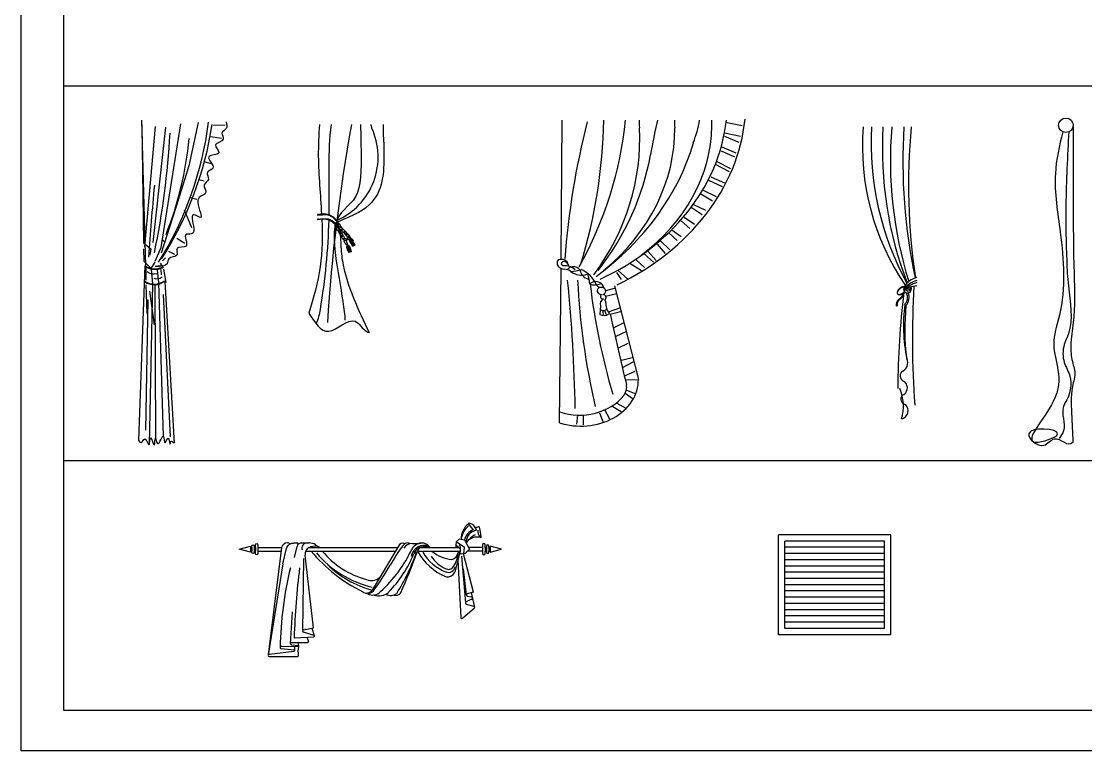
# Model space of a CAD drawing. Header units: inches. Extents: x 9.8 to 52.3, y 14.9 to 39.7.
# Drawn here: x 9.85 to 18.37, y 14.87 to 20.71 of the extents above; entities that cross this region are included whole.
import ezdxf

# ---------------------------------------------------------------- set-up
doc = ezdxf.new("R2010")
doc.units = ezdxf.units.IN
doc.header["$MEASUREMENT"] = 0
for name, color, linetype in [('02', 2, 'Continuous'), ('1', 1, 'Continuous'), ('4', 4, 'Continuous'), ('kadrbm', 4, 'Continuous')]:
    doc.layers.add(name, color=color, linetype=linetype)

# ---------------------------------------------------------------- blocks, each defined once
blk = doc.blocks.new('kadrbm')
at = {"layer": 'kadrbm', "color": 4}
blk.add_lwpolyline([(0, 0), (0, 24.7972), (21, 24.7972), (21, 0), (0, 0)], close=True, dxfattribs=at)
blk.add_lwpolyline([(20.6631, 0.3257), (20.6631, 24.4603), (0.3369, 24.4603), (0.3369, 0.3257), (20.6631, 0.3257)], dxfattribs=at)

msp = doc.modelspace()

# ---------------------------------------------------------------- linework, layer by layer
at = {"layer": '02'}
for p, q in [((10.8073, 19.9227), (10.8402, 18.7526)), ((10.8104, 19.8874), (10.8249, 18.9404)), ((10.9177, 19.8728), (10.8337, 18.9076)), ((10.9656, 18.9017), (11.1233, 19.8929)), ((11.2631, 19.9036), (11.1868, 19.5563)), ((11.3849, 19.8816), (11.4777, 19.8851)), ((14.1753, 19.9227), (14.1672, 18.8146)), ((15.4873, 19.9079), (15.62, 19.8794)), ((11.0002, 19.866), (10.899, 18.9417)), ((11.3634, 19.7924), (11.4492, 19.7781)), ((15.4785, 19.8224), (15.6067, 19.7939)), ((15.4785, 19.7939), (15.5937, 19.7475)), ((15.4564, 19.7084), (15.5704, 19.6607)), ((15.452, 19.6763), (15.56, 19.6279)), ((11.1868, 19.5563), (11.101, 19.2831)), ((11.3063, 19.5926), (11.367, 19.5748)), ((15.4033, 19.5694), (15.5157, 19.5102)), ((15.4166, 19.5908), (15.5265, 19.5363)), ((11.267, 19.4463), (11.3099, 19.4356)), ((15.3503, 19.4411), (15.4608, 19.3912)), ((15.368, 19.4696), (15.4785, 19.4197)), ((15.3065, 19.3619), (15.4126, 19.3116)), ((11.101, 19.2831), (10.9655, 18.8577)), ((11.1991, 19.3036), (11.2527, 19.2894)), ((15.2878, 19.3317), (15.3814, 19.2764)), ((11.1491, 19.2038), (11.2099, 19.0633)), ((15.2129, 19.2261), (15.3003, 19.1658)), ((15.2316, 19.2462), (15.3252, 19.201)), ((15.1318, 19.1155), (15.2004, 19.0551)), ((15.1568, 19.1456), (15.2379, 19.0903)), ((15.032, 19.0199), (15.1006, 18.9596)), ((15.0569, 19.0451), (15.1318, 18.9897)), ((10.8249, 18.9404), (10.8834, 18.892)), ((10.9895, 18.9515), (10.9727, 18.9677)), ((11.092, 18.9777), (11.1563, 18.9385)), ((14.9384, 18.9294), (15.0029, 18.855)), ((14.9633, 18.9596), (15.0401, 18.8853)), ((10.8258, 18.891), (10.8275, 18.7922)), ((10.8834, 18.892), (10.8761, 18.8425)), ((10.9181, 18.7938), (10.9656, 18.9017)), ((11.0241, 18.8743), (11.0741, 18.8493)), ((12.4672, 18.8641), (12.4895, 18.8701)), ((12.4985, 18.9142), (12.5189, 18.925)), ((14.8385, 18.8489), (14.9086, 18.7844)), ((14.8635, 18.8741), (14.9303, 18.7999)), ((10.8363, 18.7594), (10.7832, 17.3595)), ((10.8275, 18.7922), (10.8862, 18.7356)), ((10.8862, 18.7356), (10.9182, 18.7856)), ((10.985, 18.7373), (10.9595, 18.7781)), ((11, 18.8199), (10.9757, 18.7948)), ((14.72, 18.7785), (14.8136, 18.7181)), ((14.7699, 18.8036), (14.8385, 18.7433)), ((10.8422, 18.7407), (10.8435, 18.6421)), ((10.8863, 18.7274), (10.8965, 18.6122)), ((10.9188, 18.7526), (10.9517, 18.7532)), ((10.9344, 18.7199), (10.9435, 18.6226)), ((10.963, 18.7264), (10.9669, 18.6849)), ((10.9851, 18.7291), (11.0034, 18.6223)), ((14.1569, 17.4992), (14.1711, 18.7304)), ((14.6139, 18.703), (14.6513, 18.6477)), ((14.6264, 18.7181), (14.7012, 18.6528)), ((10.8303, 18.6358), (10.8554, 18.6115)), ((10.8436, 18.6036), (10.8514, 18.3728)), ((10.8965, 18.6122), (10.8687, 17.322)), ((10.9142, 18.6053), (10.9199, 17.3749)), ((10.9435, 18.6226), (10.9823, 17.3906)), ((10.9964, 18.6303), (11.0696, 17.336)), ((14.5973, 18.5955), (14.7889, 17.8462)), ((10.8729, 18.5542), (10.9105, 18.2831)), ((10.9807, 18.5254), (11.0376, 17.3854)), ((14.5247, 18.5139), (14.617, 18.5352)), ((14.5268, 18.5588), (14.5972, 18.5777)), ((10.8593, 18.4823), (10.8418, 17.4402)), ((14.4843, 18.4367), (14.4795, 18.3673)), ((14.5481, 18.3876), (14.6404, 18.4195)), ((14.4867, 18.4032), (14.5044, 18.399)), ((14.5026, 18.4018), (14.5061, 18.3648)), ((14.5044, 18.399), (14.5203, 18.399)), ((14.5185, 18.4004), (14.5326, 18.3591)), ((14.5203, 18.399), (14.5326, 18.4089)), ((14.5625, 18.3684), (14.6565, 18.3917)), ((14.5961, 18.2617), (14.6687, 18.2989)), ((14.6109, 18.1931), (14.69, 18.2303)), ((14.6286, 18.0991), (14.7078, 18.1363)), ((14.6541, 17.9997), (14.7398, 18.0209)), ((14.6607, 17.9412), (14.753, 17.9891)), ((14.6763, 17.875), (14.762, 17.9122)), ((14.6895, 17.8431), (14.7889, 17.8462)), ((14.6829, 17.7368), (14.7476, 17.6895)), ((14.6895, 17.7634), (14.7677, 17.7319)), ((14.617, 17.6571), (14.6895, 17.6146)), ((14.4785, 17.5774), (14.5049, 17.5083)), ((14.5181, 17.604), (14.5576, 17.5296)), ((14.584, 17.6305), (14.6499, 17.588)), ((14.3005, 17.5615), (14.2939, 17.4871)), ((14.3466, 17.5615), (14.3466, 17.4817)), ((13.3957, 16.4998), (13.3288, 16.5453)), ((12.0348, 16.421), (12.0548, 16.5079)), ((13.3939, 16.5011), (13.3888, 16.4492)), ((12.1067, 16.4106), (12.0988, 15.8295)), ((13.3705, 16.4292), (13.4032, 16.0561)), ((13.411, 16.1196), (13.3891, 16.3297)), ((12.0022, 15.7283), (12.0176, 15.9855))]:
    msp.add_line(p, q, dxfattribs=at)
msp.add_lwpolyline([(11.9406, 16.3701), (11.969, 16.4916, -0.120638), (11.9912, 16.5238, -0.157277), (12.0379, 16.5361, -0.619864)], format="xyb", dxfattribs=at)
msp.add_lwpolyline([(11.9406, 16.3701), (11.8222, 15.6361)], dxfattribs=at)
msp.add_circle((18.2135, 19.8819), 0.0581, dxfattribs=at)
for centre, radius, start, end in [((8.5827, 20.26), 2.7854, 328.02728, 352.71041), ((8.6319, 20.3055), 2.7741, 327.4199, 351.33601), ((25.6749, 17.4766), 13.4029, 169.6356, 176.471), ((12.8712, 19.9362), 0.2311, 192.08385, 198.59215), ((18.5539, 19.7105), 1.9701, 175.4045, 214.30209), ((19.0035, 19.7438), 2.3514, 176.96252, 208.6487), ((19.7388, 19.692), 2.9959, 176.62509, 200.99995), ((20.0873, 19.6034), 3.2802, 175.3662, 197.25934), ((21.3334, 19.5869), 4.426, 176.35325, 192.10584), ((21.8677, 19.3949), 4.9154, 174.47203, 188.60692), ((4.7003, 20.1587), 6.3458, 348.20291, 356.92046), ((12.1484, 19.628), 0.5557, 293.85024, 24.96955), ((8.4004, 20.0431), 2.8028, 338.31367, 354.51092), ((26.4081, 17.8618), 15.5723, 174.32798, 176.45119), ((12.3341, 19.1205), 0.0458, 296.01531, 352.32689), ((12.3341, 19.1205), 0.0408, 305.94276, 352.32689), ((12.5036, 18.9651), 0.0301, 169.07501, 231.67589), ((12.5271, 18.9796), 0.0537, 189.08517, 221.785), ((12.52, 18.9792), 0.0463, 190.00645, 234.22218), ((12.4114, 18.9072), 0.0922, 23.10274, 45.05051), ((12.4522, 18.9286), 0.0572, 24.77063, 56.4404), ((12.476, 18.9448), 0.0323, 15.13959, 75.45618), ((12.4503, 18.9037), 0.0515, 13.21553, 47.26706), ((12.3463, 18.8344), 0.1785, 27.78002, 38.03614), ((12.4275, 18.8849), 0.0768, 22.50172, 39.17494), ((12.4618, 18.9155), 0.0407, 0.57784, 40.06213), ((12.5597, 18.9686), 0.0683, 201.71562, 224.41241), ((12.5569, 18.9694), 0.0633, 198.3827, 227.50963), ((12.5491, 18.9665), 0.0519, 199.1448, 233.05632), ((12.5404, 18.9505), 0.0337, 191.53821, 229.31375), ((12.4828, 18.9076), 0.0301, 156.27933, 218.88022), ((12.5089, 18.9166), 0.0537, 176.28949, 208.98932), ((12.5019, 18.9178), 0.0463, 177.21077, 221.4265), ((12.3801, 18.8716), 0.0922, 10.30707, 32.25483), ((12.4169, 18.8815), 0.0572, 11.97495, 43.64472), ((12.4437, 18.8921), 0.0323, 2.34392, 62.66051), ((12.4169, 18.8629), 0.0515, 0.41986, 34.47139), ((12.3001, 18.8184), 0.1785, 14.98435, 25.24046), ((12.3976, 18.8532), 0.0768, 9.70604, 26.37926), ((12.4307, 18.8719), 0.0407, 347.78216, 27.26645), ((12.5379, 18.902), 0.0683, 188.91994, 211.61673), ((12.5354, 18.9034), 0.0633, 185.58702, 214.71395), ((12.5271, 18.9023), 0.0519, 186.34912, 220.26064), ((12.5162, 18.8901), 0.0337, 178.74254, 216.51808), ((10.9161, 18.8753), 0.1476, 237.55297, 294.82789), ((10.9161, 18.8753), 0.1426, 237.55297, 294.82789), ((10.9064, 18.7751), 0.0844, 230.34078, 286.74665), ((10.9108, 18.7484), 0.1431, 236.46453, 306.2601), ((10.9108, 18.7484), 0.1381, 236.46453, 306.2601), ((10.9309, 18.7182), 0.0659, 248.63381, 310.58328), ((16.9252, 18.5227), 0.0687, 94.80777, 158.46732), ((16.9439, 18.5704), 0.0312, 145.07911, 296.16169), ((17.0968, 18.4098), 0.2427, 108.65799, 139.2834), ((17.0968, 18.3639), 0.2689, 106.7859, 132.78873), ((17.0255, 18.4235), 0.1716, 92.13157, 129.51447), ((17.0601, 18.5016), 0.1661, 104.26545, 148.5585), ((24.4863, 18.1671), 7.5026, 176.7503, 184.02363), ((16.8806, 18.543), 0.0199, 165.7423, 267.40128), ((16.9254, 18.5203), 0.0669, 96.02917, 157.55207), ((23.0895, 17.7616), 6.2227, 172.79249, 179.89519), ((16.8054, 18.5819), 0.117, 305.21811, 340.07831), ((16.8777, 18.5413), 0.0157, 262.43848, 292.92896), ((16.822, 18.5649), 0.0992, 303.40414, 338.66936), ((16.8723, 18.5809), 0.0583, 277.26414, 326.94867), ((16.8631, 18.5987), 0.0748, 286.15839, 319.70817), ((16.8682, 18.5015), 0.0771, 314.97688, 30.53842), ((16.9487, 18.5816), 0.0258, 218.46153, 12.70247), ((16.8529, 18.5064), 0.1049, 319.27907, 18.01609), ((16.9506, 18.5917), 0.0226, 240.47038, 347.57733), ((16.9369, 18.5766), 0.0399, 301.40673, 16.10911), ((16.9257, 18.4363), 0.0728, 136.54987, 182.97522), ((16.8572, 18.4312), 0.00435, 4.15815, 163.17008), ((16.9317, 18.4405), 0.0707, 147.53733, 187.23263), ((16.8821, 18.4705), 0.0128, 115.04941, 141.87961), ((18.241, 18.2775), 1.3291, 172.6758, 191.53053), ((18.9295, 18.2432), 2.0066, 174.43185, 186.54038), ((16.8719, 17.9786), 0.0746, 288.9386, 26.42184), ((16.9398, 17.8766), 0.0538, 144.27993, 251.50001), ((16.8806, 17.7786), 0.0631, 289.3323, 48.03297), ((16.5562, 17.6346), 0.3556, 342.91461, 22.89829), ((16.9389, 17.6905), 0.0472, 142.63346, 256.69867), ((16.8812, 17.596), 0.0675, 282.7469, 46.04745), ((13.5638, 16.529), 0.1995, 133.25317, 169.0648), ((13.5096, 16.5318), 0.1178, 111.7892, 165.54444), ((13.5925, 16.6365), 0.0903, 178.34038, 217.51837), ((13.5602, 16.4397), 0.1793, 115.92597, 147.46969), ((12.135, 16.4947), 0.0414, 87.76481, 200.28793), ((12.8402, 16.9842), 0.8221, 219.89126, 257.0196), ((11.9757, 16.9598), 1.105, 312.64441, 334.70641), ((13.8887, 15.7619), 1.2407, 142.54171, 151.25552), ((11.4069, 17.0232), 1.6993, 328.37072, 340.62473), ((12.9736, 16.4601), 0.072, 89.02257, 151.44386), ((13.0739, 16.4104), 0.1064, 85.25783, 170.58899), ((13.0588, 16.4389), 0.0973, 88.4479, 149.88259), ((13.0764, 16.413), 0.0942, 90.43999, 155.29145), ((13.3808, 16.6486), 0.3698, 210.24505, 248.93606), ((13.0587, 16.3968), 0.122, 58.76171, 78.63103), ((13.1115, 16.4806), 0.2371, 325.96574, 355.0734), ((12.1027, 16.8117), 0.958, 315.70339, 337.97006), ((13.3527, 16.5736), 0.2656, 212.95077, 245.28699), ((14.8265, 15.6479), 2.9081, 166.27714, 179.00651), ((19.1086, 15.5063), 7.0832, 173.259, 177.79347), ((12.8601, 16.9299), 0.7975, 225.24926, 255.12527), ((11.154, 17.2884), 1.8913, 323.06342, 330.54954), ((13.2672, 16.3722), 0.0474, 237.27982, 329.18398), ((13.2663, 16.3576), 0.0571, 251.19235, 347.0886), ((12.619, 16.1988), 0.0662, 257.89781, 314.86036)]:
    msp.add_arc(centre, radius, start, end, dxfattribs=at)
for centre, major_axis, ratio, start_param, end_param in [((23.9593, 18.3284), (-9.7788, 0), 0.806897, -0.201813, -0.060932), ((10.1532, 20.2286), (-4.5492, 0), 0.806897, 2.726263, 3.058143), ((8.0012, 20.0152), (-6.5126, 0), 0.806897, 2.902303, 3.123982), ((13.4736, 20.0699), (-2.0288, 0), 0.806897, 2.092047, 3.051559), ((13.5254, 20.0752), (2.1258, 0), 0.806897, -1.031211, -0.084313), ((17.1249, 19.928), (-2.3299, 0), 0.806897, 0.002843, 0.035168), ((13.5983, 19.8913), (-1.7799, 0), 0.806897, 2.320726, 3.129512), ((20.5132, 19.0413), (5.6768, 0), 0.806897, 2.947975, 3.009288), ((16.8875, 19.928), (1.8095, 0), 0.806897, 3.145253, 3.186879), ((13.8918, 20.0783), (-1.4006, 0), 0.806897, 2.839251, 3.003498), ((13.7756, 19.8896), (-1.6025, 0), 0.806897, 3.129512, 3.167206), ((12.1724, 19.7651), (2.6269, 0), 0.806897, -0.535451, 0.045675), ((13.0725, 19.8479), (2.0074, 0), 0.806897, -0.772351, 0.008686), ((12.7146, 20.2133), (2.5814, 0), 0.806897, -0.833306, -0.228391), ((11.9638, 19.981), (-2.9516, 0), 0.806897, 2.582398, 3.00029), ((12.4905, 18.9513), (-0.0125, 0.0228), 0.534767, 4.110449, 8.440593), ((12.4669, 18.8971), (-0.0071, 0.0251), 0.534767, 4.110449, 8.440593), ((14.1981, 18.7782), (0.0608, 0), 0.806897, 2.61393, 4.684392), ((14.171, 18.7624), (-0.0563, 0), 0.806897, 3.251696, 5.181163), ((14.1923, 18.7723), (0.0214, 0), 0.806897, 1.106041, 4.248965), ((14.195, 18.6671), (-0.1111, 0), 0.806897, 3.824657, 4.791138), ((14.1785, 18.75), (0.0523, 0), 0.806897, 0.070985, 1.106041), ((14.1945, 18.6721), (-0.0707, 0), 0.806897, 3.867979, 4.684392), ((14.2692, 18.7036), (0.0566, 0), 0.806897, 0.140139, 2.619497), ((14.1797, 19.0885), (0.474, 0), 0.806897, -1.427587, -1.243418), ((14.3352, 18.7851), (0.128, 0), 0.806897, 3.954966, 5.065604), ((14.4171, 18.7205), (-0.0927, 0), 0.806897, 0.140139, 1.232405), ((14.1847, 18.5335), (-0.2809, 0), 0.806897, 3.468157, 4.160032), ((10.1448, 18.1401), (4.295, 0), 0.806897, 0.136477, 0.158), ((1.0295, 17.7201), (-13.049, 2.473), 0.939193, 3.332147, 3.414383), ((20.4639, 18.5804), (-5.8426, 2.1456), 0.92042, 0.369267, 0.544643), ((14.4473, 18.5788), (-0.0625, 0), 0.806897, 3.361511, 5.573831), ((14.4387, 18.6823), (0.099, 0), 0.806897, 4.309346, 5.1953), ((19.7705, 18.718), (-4.7836, 2.7725), 0.903425, 0.591846, 0.764668), ((14.4889, 18.6166), (-0.0403, 0), 0.806897, 0.326564, 2.172192), ((14.4953, 18.555), (0.0367, 0), 0.806897, 1.877091, 4.671487), ((14.5082, 18.51), (-0.0239, 0), 0.806897, -0.927559, 1.571726), ((14.49, 18.5536), (0.0373, 0), 0.806897, -1.204596, 1.726354), ((14.5026, 18.5025), (0.0285, 0), 0.806897, -1.00957, 1.542634), ((57.7949, 27.0225), (-44.5429, 0), 0.806897, 0.238542, 0.238742), ((14.5491, 18.4485), (0.0664, 0), 0.806897, 2.233717, 3.362719), ((14.4864, 18.4617), (0.041, 0), 0.806897, -0.055503, 0.699668), ((14.6993, 18.4522), (-0.1722, 0), 0.806897, -0.055503, 0.58857), ((14.513, 18.4021), (0.0546, 0), 0.806897, 4.051982, 5.621233), ((58.6953, 22.0805), (-30.0202, 40.3117), 0.845399, 1.086925, 1.098796), ((14.3291, 17.8431), (0.4598, 0), 0.806897, 4.328341, 6.291558), ((14.5417, 17.7839), (-0.1533, 0), 0.806897, 2.576037, 3.311932), ((14.3165, 17.8992), (-0.4201, 0), 0.806897, 1.183827, 2.576037)]:
    msp.add_ellipse(centre, major_axis=major_axis, ratio=ratio, start_param=start_param, end_param=end_param, dxfattribs=at)
for centre, major_axis, ratio in [((12.3756, 19.09), (-0.0075, 0.0162), 0.484876), ((12.375, 19.0762), (-0.0037, 0.0174), 0.484876), ((12.3819, 19.0528), (-0.0037, 0.0174), 0.484876), ((12.3932, 19.0792), (-0.0075, 0.0162), 0.484876), ((12.3964, 19.0288), (-0.0069, 0.0164), 0.484876), ((12.4051, 19.0578), (-0.0075, 0.0162), 0.484876), ((12.4089, 19.0064), (-0.0037, 0.0174), 0.484876), ((12.4246, 19.0377), (-0.0104, 0.0145), 0.484876), ((12.4417, 19.0186), (-0.0075, 0.0162), 0.484876), ((12.4577, 19.0023), (-0.0104, 0.0145), 0.484876), ((12.4208, 18.987), (-0.0069, 0.0164), 0.484876), ((12.4399, 18.9672), (-0.0173, 0.0043), 0.484876), ((12.4436, 18.9442), (-0.0083, 0.0158), 0.484876), ((12.4644, 18.9956), (-0.0116, 0.0135), 0.484876), ((12.454, 18.9247), (-0.00413, -0.00108), 1), ((12.4697, 18.9783), (-0.0104, 0.0145), 0.484876), ((12.4788, 18.9789), (-0.00379, -0.00197), 1)]:
    msp.add_ellipse(centre, major_axis=major_axis, ratio=ratio, dxfattribs=at)
for points, knots in [([(11.4858, 19.9092), (11.4908, 19.8892), (11.5004, 19.8514), (11.4344, 19.8239), (11.4926, 19.7529), (11.3606, 19.7401), (11.4733, 19.6393), (11.285, 19.6521), (11.4254, 19.535), (11.3117, 19.5141), (11.3659, 19.4423), (11.2861, 19.4079), (11.3561, 19.3228), (11.2151, 19.3152), (11.3325, 19.0844), (11.1749, 19.2273), (11.2608, 18.9826), (11.1209, 19.0383), (11.2137, 18.8818), (11.0691, 18.9225), (11.115, 18.8221), (11.0178, 18.8335), (11.0197, 18.752), (10.9711, 18.7535), (10.9401, 18.7545)], [0, 0, 0, 0, 54.504772, 103.416478, 151.898349, 229.720045, 296.535414, 382.994045, 479.555751, 534.101886, 592.693841, 647.221896, 713.531931, 787.169316, 867.613222, 940.091311, 1016.744139, 1074.951486, 1169.426458, 1244.419683, 1295.290837, 1368.486105, 1411.022828, 1486.016065, 1486.016065, 1486.016065, 1486.016065]), ([(12.2331, 19.8878), (12.2274, 19.8035), (12.218, 19.565), (12.2419, 19.3242), (12.2504, 19.1697)], [361.511253, 361.511253, 361.511253, 361.511253, 615.150084, 1077.235814, 1077.235814, 1077.235814, 1077.235814]), ([(12.327, 19.8878), (12.3269, 19.887), (12.2991, 19.6714), (12.3121, 19.4259), (12.3093, 19.1893), (12.309, 19.1683)], [379.384011, 379.384011, 379.384011, 379.384011, 381.831787, 1031.69977, 1095.245055, 1095.245055, 1095.245055, 1095.245055]), ([(12.5638, 19.8878), (12.5639, 19.8361), (12.5673, 19.6458), (12.577, 19.2557), (12.4137, 19.2218), (12.3731, 19.1197)], [373.104412, 373.104412, 373.104412, 373.104412, 524.272432, 919.295129, 1372.699676, 1372.699676, 1372.699676, 1372.699676]), ([(12.7432, 19.8878), (12.7448, 19.7821), (12.7648, 19.5304), (12.7058, 19.2213), (12.4065, 19.1247), (12.3782, 19.1022)], [201.180121, 201.180121, 201.180121, 201.180121, 519.165464, 953.619041, 1112.110825, 1112.110825, 1112.110825, 1112.110825]), ([(18.1895, 19.829), (18.16, 19.7179), (18.1005, 19.453), (18.1855, 18.9605), (18.219, 18.501), (18.0659, 18.0596), (18.2748, 17.7663), (17.7817, 17.2612), (18.3152, 17.4371), (17.788, 17.4846), (18.0259, 17.2644), (18.1374, 17.4315), (18.2293, 17.2925), (18.2703, 17.3463)], [108.308299, 108.308299, 108.308299, 108.308299, 449.590564, 920.414848, 1585.140185, 1824.138423, 2254.283494, 2572.866055, 2737.091987, 2970.878424, 3114.909514, 3200.830883, 3356.96721, 3356.96721, 3356.96721, 3356.96721]), ([(12.2526, 19.1267), (12.2583, 18.9996), (12.2578, 18.746), (12.1861, 18.4998), (12.1501, 18.3761)], [1120.175052, 1120.175052, 1120.175052, 1120.175052, 1500.626947, 1884.045466, 1884.045466, 1884.045466, 1884.045466]), ([(12.308, 19.1253), (12.3017, 18.8828), (12.275, 18.6093), (12.225, 18.3291), (12.2083, 18.2934)], [1138.714404, 1138.714404, 1138.714404, 1138.714404, 1874.506428, 1992.587813, 1992.587813, 1992.587813, 1992.587813]), ([(12.2167, 19.165), (12.2216, 19.1644), (12.2266, 19.1641), (12.2365, 19.164), (12.2415, 19.1642), (12.2536, 19.1649), (12.2608, 19.1655), (12.2747, 19.1663), (12.2815, 19.1666), (12.2929, 19.1662), (12.2977, 19.1657), (12.3039, 19.1645), (12.3054, 19.1641), (12.3086, 19.1632), (12.3103, 19.1627), (12.3136, 19.1615), (12.3152, 19.1608), (12.32, 19.1586), (12.3232, 19.1569), (12.3328, 19.151), (12.3391, 19.146), (12.3514, 19.1349), (12.3575, 19.1288), (12.3655, 19.1204), (12.3675, 19.1183), (12.3695, 19.1162)], [0, 0, 0, 0, 14.221685, 14.221685, 28.443371, 28.443371, 49.101664, 49.101664, 69.759956, 69.759956, 85.535263, 85.535263, 90.94047, 90.94047, 96.912528, 96.912528, 102.884586, 102.884586, 114.828703, 114.828703, 139.492939, 139.492939, 164.157175, 164.157175, 172.193835, 172.193835, 172.193835, 172.193835]), ([(12.2175, 19.1317), (12.2219, 19.1311), (12.2264, 19.1309), (12.2355, 19.1308), (12.2402, 19.131), (12.2519, 19.1316), (12.259, 19.1322), (12.2732, 19.1331), (12.2803, 19.1334), (12.2928, 19.133), (12.2981, 19.1325), (12.3054, 19.1311), (12.3074, 19.1306), (12.3114, 19.1295), (12.3134, 19.1289), (12.3175, 19.1274), (12.3195, 19.1265), (12.3253, 19.1238), (12.3291, 19.1217), (12.3399, 19.1147), (12.3467, 19.1092), (12.3594, 19.0975), (12.3653, 19.0915), (12.3712, 19.0853)], [0, 0, 0, 0, 13.894756, 13.894756, 27.789512, 27.789512, 48.468308, 48.468308, 69.147105, 69.147105, 85.04552, 85.04552, 90.997382, 90.997382, 97.388825, 97.388825, 103.780269, 103.780269, 116.563156, 116.563156, 141.573588, 141.573588, 165.23318, 165.23318, 165.23318, 165.23318]), ([(12.3626, 19.087), (12.3563, 19.0623), (12.3323, 18.8829), (12.4312, 18.4842), (12.4384, 18.3207)], [1417.222661, 1417.222661, 1417.222661, 1417.222661, 1510.49588, 1994.402237, 1994.402237, 1994.402237, 1994.402237]), ([(12.3729, 19.0768), (12.401, 19.0499), (12.4035, 18.9497), (12.4128, 18.7655), (12.5007, 18.4937), (12.589, 18.3109), (12.6325, 18.2207)], [1174.320746, 1174.320746, 1174.320746, 1174.320746, 1379.630317, 1560.262505, 1873.19708, 2177.359561, 2177.359561, 2177.359561, 2177.359561]), ([(12.1501, 18.3761), (12.1979, 18.301), (12.2959, 18.1468), (12.5059, 18.3907), (12.5839, 18.2385), (12.6256, 18.2223), (12.6325, 18.2207)], [0, 0, 0, 0, 214.315257, 439.305744, 564.708378, 588.674872, 588.674872, 588.674872, 588.674872]), ([(10.7832, 17.3595), (10.7911, 17.3486), (10.81, 17.3228), (10.8384, 17.4083), (10.8757, 17.2683), (10.8755, 17.442), (10.9177, 17.2611), (10.9159, 17.4183), (10.9381, 17.2795), (10.9908, 17.451), (10.9913, 17.2944), (11.0278, 17.4223), (11.0369, 17.2947), (11.0412, 17.3635), (11.0597, 17.3456), (11.0696, 17.336)], [0, 0, 0, 0, 30.461145, 72.555533, 131.794155, 192.148059, 259.448348, 314.723287, 360.311038, 433.85201, 487.889114, 533.607967, 586.261848, 610.738945, 639.330398, 639.330398, 639.330398, 639.330398])]:
    msp.add_open_spline(points, degree=3, knots=knots, dxfattribs=at)
for points in [[(18.2714, 19.8718), (18.2787, 18.6927), (18.2722, 18.3017), (18.2526, 18.1192), (18.2657, 17.9889), (18.2852, 17.8781), (18.2722, 17.8194), (18.2592, 17.5718), (18.2692, 17.3442)], [(18.2362, 19.8316), (18.2135, 19.2401), (18.22, 18.7969), (18.2331, 18.5949), (18.2331, 18.2104), (18.2005, 18.1257), (18.2005, 17.9824), (18.2461, 17.8716), (18.22, 17.6826), (18.1939, 17.6305), (18.1939, 17.435), (18.1591, 17.3728)]]:
    msp.add_spline(points, degree=3, dxfattribs=at)
at = {"layer": '02', "start_tangent": (0.992176, -0.124847)}
for points in [[(12.2169, 19.1267), (12.3086, 19.1251), (12.3728, 19.0765)], [(12.2173, 19.17), (12.309, 19.1683), (12.3731, 19.1197)]]:
    msp.add_spline(points, degree=3, dxfattribs=at)
at = {"layer": '1'}
for p, q in [((13.4285, 16.6862), (13.4659, 16.6412)), ((13.5217, 16.6382), (13.5163, 16.6637)), ((13.5299, 16.5848), (13.5217, 16.6382)), ((13.3288, 16.5453), (13.3257, 16.5189)), ((13.3288, 16.5453), (13.3566, 16.5692)), ((13.3566, 16.5692), (13.3955, 16.5612)), ((13.3955, 16.5612), (13.436, 16.4861)), ((11.9305, 16.5011), (11.8227, 15.6392)), ((12.0292, 16.5361), (12.0552, 16.5361)), ((12.0833, 16.5361), (12.1518, 16.5361)), ((12.1514, 16.4992), (12.1609, 16.5041)), ((12.2027, 16.5222), (12.2359, 16.5011)), ((12.8661, 16.5117), (12.6553, 16.1591)), ((13.099, 16.5025), (13.1023, 16.5011)), ((13.3637, 16.4861), (13.3257, 16.5189)), ((13.3257, 16.5189), (13.3263, 16.4998)), ((13.3679, 16.4456), (13.3364, 16.4711)), ((13.3594, 16.4525), (13.3642, 16.4711)), ((13.436, 16.4861), (13.4013, 16.4514)), ((12.1866, 15.856), (12.1191, 16.4389)), ((13.3234, 16.3123), (13.3594, 16.4525)), ((13.3435, 16.3994), (13.3656, 15.94)), ((13.4013, 16.4514), (13.3679, 16.4456)), ((13.468, 16.1431), (13.3888, 16.4492)), ((13.468, 16.1431), (13.4184, 16.1293)), ((13.4776, 16.0192), (13.4524, 16.1387)), ((13.4511, 16.0848), (13.409, 16.0651)), ((13.4104, 16.0465), (13.4704, 16.0288)), ((13.419, 16.1098), (13.4489, 16.1036)), ((13.4741, 16.0116), (13.3821, 15.9329)), ((12.0346, 15.7751), (12.1894, 15.7847)), ((12.1067, 15.8415), (12.1866, 15.856)), ((12.1906, 15.7945), (12.1068, 15.8218)), ((12.1171, 15.8444), (12.1229, 15.8444)), ((12.1351, 15.7751), (12.1463, 15.7469)), ((12.1941, 15.7897), (12.1767, 15.8542)), ((11.9286, 15.7086), (12.0651, 15.708)), ((12.0104, 15.7202), (12.0654, 15.716)), ((12.0121, 15.7401), (12.1417, 15.7401)), ((12.0691, 15.7115), (12.0647, 15.7401)), ((11.831, 15.646), (12.0302, 15.6681)), ((11.8322, 15.6261), (12.0587, 15.6261)), ((12.0301, 15.6781), (11.9278, 15.6886))]:
    msp.add_line(p, q, dxfattribs=at)
for centre, radius, start, end in [((13.5351, 16.5628), 0.1672, 130.4398, 178.61011), ((13.5043, 16.543), 0.0955, 96.73304, 184.17449), ((13.4316, 16.6901), 0.005, 72.65698, 230.72954), ((13.4173, 16.618), 0.0784, 14.67241, 78.35196), ((13.526, 16.5521), 0.1135, 95.45285, 111.26605), ((13.4971, 16.4788), 0.1051, 73.67245, 146.9504), ((13.5249, 16.5843), 0.005, 214.56211, 6.34443), ((11.9782, 16.4861), 0.05, 90, 162.5424), ((11.9806, 16.5114), 0.0248, 41.47506, 95.71848), ((12.0538, 16.5248), 0.0114, 12.68043, 97.18602), ((12.0878, 16.503), 0.0334, 82.28657, 171.57233), ((12.1787, 16.4458), 0.06, 117.01109, 186.60376), ((12.1518, 16.4361), 0.1, 59.40191, 90), ((12.1959, 16.4067), 0.1035, 65.79888, 109.74674), ((13.1233, 17.2602), 1.2394, 219.54477, 244.07671), ((12.7765, 16.8954), 0.6714, 219.18883, 255.71804), ((12.9028, 16.4924), 0.0415, 65.52724, 152.26195), ((8.6187, 18.0707), 4.6834, 335.57926, 340.00785), ((12.9435, 16.4861), 0.05, 90, 142.54171), ((13.0025, 16.873), 0.342, 260.07278, 279.92722), ((13.0756, 16.4472), 0.06, 67.02518, 158.21626), ((13.4184, 16.6862), 0.4537, 208.53733, 247.27096), ((13.0313, 16.4143), 0.1254, 43.77868, 76.11397), ((13.3294, 16.712), 0.3114, 231.16165, 263.74398), ((13.2686, 16.4771), 0.0793, 289.78665, 349.62403), ((13.0426, 16.4674), 0.3216, 0.64847, 10.25182), ((13.2593, 16.3315), 0.0669, 285.10892, 343.30229), ((12.6528, 16.3256), 0.0911, 242.62422, 313.11307), ((13.2612, 16.3158), 0.0513, 249.4026, 287.65192), ((12.6124, 16.1848), 0.05, 231.81074, 329.13639), ((12.6617, 16.2008), 0.0825, 239.11758, 319.26982), ((12.6657, 16.1519), 2.273736754432321e-16, 0, 282.5071), ((12.7081, 16.2333), 0.1211, 249.50382, 311.55783), ((12.807, 16.189), 0.0736, 237.30253, 309.41219), ((12.8476, 16.1566), 0.0418, 247.04698, 327.95813), ((13.421, 16.1196), 0.01, 105.5828, 258.23942), ((13.4132, 16.0561), 0.01, 115.00208, 253.6127), ((13.4519, 16.0944), 0.00969, 264.93174, 108.30977), ((13.4676, 16.0192), 0.01, 310.58219, 73.6127), ((13.3756, 15.9405), 0.01, 182.76097, 310.58219), ((12.0346, 15.7791), 0.004, 180.5596, 270), ((12.1085, 15.8316), 0.01, 100.29804, 259.74959), ((12.1891, 15.7897), 0.005, 273.57019, 71.93402), ((11.9288, 15.6986), 0.01, 91.23159, 264.12097), ((12.0121, 15.7301), 0.01, 90, 260.47903), ((13.9129, 15.7974), 1.8824, 182.71898, 183.78638), ((12.3797, 15.664), 0.3177, 172.03678, 185.84966), ((12.0651, 15.712), 0.004, 269.75503, 85.58345), ((12.1417, 15.7451), 0.005, 270, 21.79837), ((11.8322, 15.6361), 0.01, 96.33595, 270), ((12.0296, 15.6731), 0.005, 276.33595, 84.12097), ((12.0587, 15.6311), 0.005, 270, 5.84966)]:
    msp.add_arc(centre, radius, start, end, dxfattribs=at)
at = {"layer": '4'}
for p, q in [((10.1824, 20.1977), (30.5086, 20.1977)), ((10.1824, 17.1977), (30.5086, 17.1977)), ((16.8115, 16.6015), (15.9115, 16.6015)), ((15.9115, 15.8015), (15.9115, 16.6015)), ((16.7615, 16.5515), (15.9615, 16.5515)), ((15.9615, 15.8515), (15.9615, 16.5515)), ((16.7615, 15.8515), (16.7615, 16.5515)), ((16.8115, 15.8015), (16.8115, 16.6015)), ((11.6811, 16.5011), (11.6811, 16.4711)), ((11.6911, 16.5011), (11.6911, 16.4711)), ((11.7111, 16.5011), (11.7111, 16.4711)), ((11.7211, 16.5011), (11.7211, 16.4711)), ((11.7411, 16.5011), (11.7411, 16.4511)), ((11.7411, 16.4711), (11.9267, 16.4711)), ((12.1243, 16.4711), (12.8418, 16.4711)), ((12.155, 16.5011), (12.8597, 16.5011)), ((13.0205, 16.4711), (13.3642, 16.4711)), ((13.0491, 16.5011), (13.3464, 16.5011)), ((13.5411, 16.4711), (13.421, 16.4711)), ((13.5411, 16.5011), (13.5411, 16.4511)), ((13.5611, 16.5011), (13.5611, 16.4711)), ((13.5711, 16.5011), (13.5711, 16.4711)), ((13.5911, 16.5011), (13.5911, 16.4711)), ((13.6011, 16.5011), (13.6011, 16.4711)), ((16.7615, 16.5015), (15.9615, 16.5015)), ((16.7615, 16.4515), (15.9615, 16.4515)), ((16.7615, 16.4015), (15.9615, 16.4015)), ((16.7615, 16.3515), (15.9615, 16.3515)), ((16.7615, 16.3015), (15.9615, 16.3015)), ((16.7615, 16.2515), (15.9615, 16.2515)), ((16.7615, 16.2015), (15.9615, 16.2015)), ((16.7615, 16.1515), (15.9615, 16.1515)), ((16.7615, 16.1015), (15.9615, 16.1015)), ((16.7615, 16.0515), (15.9615, 16.0515)), ((16.7615, 16.0015), (15.9615, 16.0015)), ((16.7615, 15.9515), (15.9615, 15.9515)), ((16.7615, 15.9015), (15.9615, 15.9015)), ((16.8115, 15.8015), (15.9115, 15.8015)), ((16.7615, 15.8515), (15.9615, 15.8515))]:
    msp.add_line(p, q, dxfattribs=at)
for points in [[(11.7411, 16.4711), (11.7411, 16.4511, -1), (11.7211, 16.4511), (11.7211, 16.4711), (11.7111, 16.4711), (11.7111, 16.4611, -1), (11.6911, 16.4611), (11.6911, 16.4711), (11.6811, 16.4711), (11.6811, 16.4611), (11.5911, 16.4861), (11.6811, 16.5111), (11.6811, 16.5011), (11.6911, 16.5011), (11.6911, 16.5111, -1), (11.7111, 16.5111), (11.7111, 16.5011), (11.7211, 16.5011), (11.7211, 16.5211, -1), (11.7411, 16.5211), (11.7411, 16.5011), (11.9305, 16.5011)], [(13.5411, 16.4711), (13.5411, 16.4511, 1), (13.5611, 16.4511), (13.5611, 16.4711), (13.5711, 16.4711), (13.5711, 16.4611, 1), (13.5911, 16.4611), (13.5911, 16.4711), (13.6011, 16.4711), (13.6011, 16.4611), (13.6911, 16.4861), (13.6011, 16.5111), (13.6011, 16.5011), (13.5911, 16.5011), (13.5911, 16.5111, 1), (13.5711, 16.5111), (13.5711, 16.5011), (13.5611, 16.5011), (13.5611, 16.5211, 1), (13.5411, 16.5211), (13.5411, 16.5011), (13.4279, 16.5011)]]:
    msp.add_lwpolyline(points, format="xyb", dxfattribs=at)

# ---------------------------------------------------------------- block references
at = {"layer": 'kadrbm'}
msp.add_blockref('kadrbm', (9.8455, 14.8721), dxfattribs=at)

doc.saveas('drawing.dxf')
